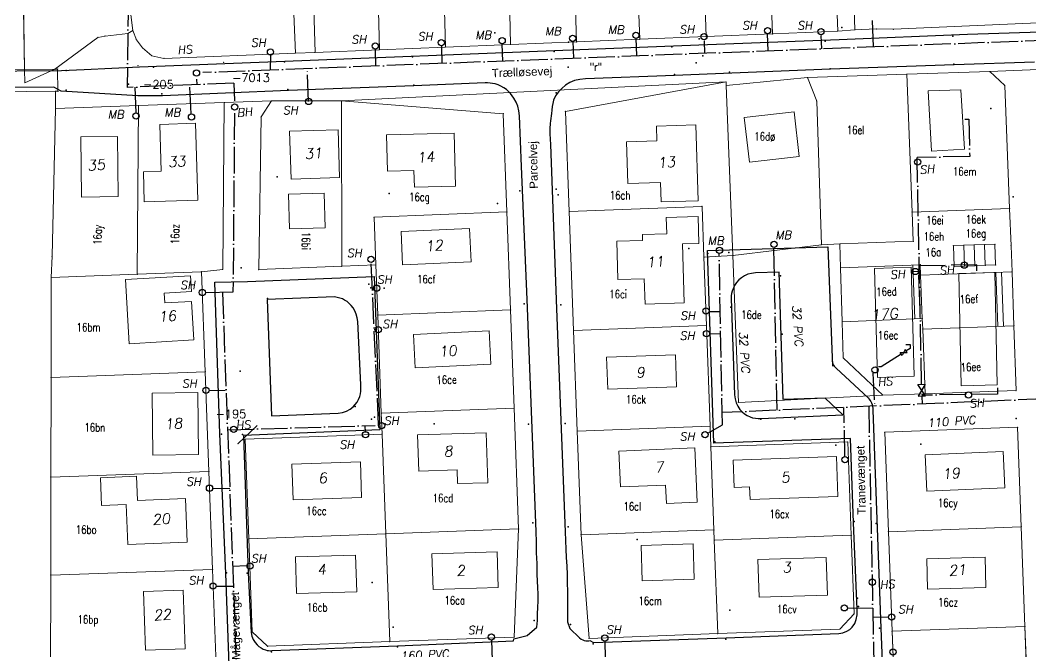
# Model space of a CAD drawing. Header units: millimetres. Extents: x 672113 to 680957, y 6130092 to 6137781.
# Drawn here: x 674181.8 to 674425.1, y 6132867.2 to 6133019.2 of the extents above; entities that cross this region are included whole.
import ezdxf

# ---------------------------------------------------------------- set-up
doc = ezdxf.new("R2010")
doc.units = ezdxf.units.MM
doc.header["$LTSCALE"] = 0.5
doc.linetypes.add('VVS3', pattern=[16, 12.8, -1.6, 0, -1.6])
for name, color, linetype, lineweight in [('bygning', 1, 'Continuous', 5), ('FREDSKOV', 1, 'Continuous', 5), ('FRSKOV_L', 1, 'Continuous', 5), ('MILJOE', 1, 'Continuous', 5), ('OPTAGETVEJ', 1, 'Continuous', 5), ('skel', 142, 'Continuous', 5), ('SKELKREDS', 1, 'Continuous', 5), ('SKELPKT', 1, 'Continuous', 5)]:
    doc.layers.add(name, color=color, linetype=linetype, lineweight=lineweight)
for name, color, linetype, lineweight, plot in [('FIKS_PILE', 9, 'Continuous', 5, False), ('FIKS_TEKST', 6, 'Continuous', 5, False), ('FIKSPUNKT', 1, 'Continuous', 5, False)]:
    doc.layers.add(name, color=color, linetype=linetype, lineweight=lineweight, plot=plot)
for name, color, linetype in [('Husnr', 3, 'Continuous'), ('MATRNR', 12, 'Continuous'), ('Spildevand', 2, 'Continuous'), ('TF_V_---_Stikledning', 150, 'VVS3'), ('TF_V_---_Stophane', 3, 'Continuous'), ('TF_V_---_Tekst', 1, 'Continuous'), ('Vej', 7, 'Continuous'), ('Vejnavn', 9, 'Continuous')]:
    doc.layers.add(name, color=color, linetype=linetype)
doc.styles.add('Ariel', font='arial.ttf')
doc.styles.add('ROMANS', font='ROMANS')
doc.styles.get("Standard").update_dxf_attribs({"font": 'romans.shx', "width": 0.75})

# ---------------------------------------------------------------- blocks, each defined once
blk = doc.blocks.new('270554_270554.DWG_FMEBLOCK9')
at = {"layer": 'MILJOE', "color": 7}
blk.add_lwpolyline([(56.43, 210.45), (42.83, 209.9), (46.45, 206.53), (47.62, 176.92), (47.97, 167.96), (48.19, 161.69), (48.64, 148.7), (49.18, 133.07), (27.27, 132.34), (17.07, 132), (-17.69, 130.22), (-19.03, 165.61), (-26.01, 165.19), (-25.41, 148.74), (-24.53, 124.51), (-24.35, 119.51), (8.63, 120.74), (9.46, 98.26), (10.16, 79.33), (6.74, 75.65), (-22.69, 74.56), (-53.68, 73.41), (-55.59, 98.35), (-56.52, 123.32), (-57.39, 147.56), (-58.46, 176.19), (-59.36, 200.32), (-20.66, 207.41), (-113.31, 202.83), (-74.35, 199.73), (-73.47, 176.1), (-72.59, 152.52), (-71.73, 128.82), (-70.66, 99.79), (-71.7, 73.74), (-101.68, 72.63), (-131.11, 71.54), (-134.79, 74.96), (-135.62, 97.38), (-136.51, 121.36), (-103.53, 122.58), (-103.71, 127.64), (-104.58, 151.26), (-105.04, 163.34), (-113.24, 163.02), (-133.23, 162.23), (-132.67, 198.99), (-130.18, 202.85), (-141.55, 202.44), (-141.91, 162.27), (-147.03, 161.69), (-146.13, 137.62), (-145.23, 113.59), (-144.36, 90.02), (-143.51, 67.04)], dxfattribs=at)
blk.add_lwpolyline([(43.78, -0.28), (38.82, -21.7), (7.16, -14.42), (12.11, 7), (17.29, 29.4), (20.17, 52.15), (19.32, 75.12), (18.44, 99.09), (17.55, 123.07), (49.53, 124.25), (50.42, 100.28), (51.3, 76.31), (52.25, 50.34), (48.96, 22.12)], close=True, dxfattribs=at)
blk = doc.blocks.new('270554_270554.DWG_FMEBLOCK63')
at = {"layer": 'FIKS_PILE', "color": 6}
blk.add_line((2.29, 2.16), (-2.29, -2.16), dxfattribs=at)

msp = doc.modelspace()

# ---------------------------------------------------------------- linework, layer by layer
at = {"layer": 'bygning'}
for points in [[(674401.25, 6132987.72, 39.12), (674409.15, 6132988.17, 38.99), (674408.33, 6133002.49, 38.96), (674400.41, 6133002.23, 38.96)], [(674368.13, 6132997.21, 41.25), (674356.11, 6132995.79, 40.6), (674357.39, 6132985.02, 40.65), (674369.4, 6132986.45, 41.3)], [(674223.98, 6132994.41, 37.81), (674215.38, 6132994.15, 37.78), (674215.71, 6132982.87, 37.79), (674211.42, 6132982.75, 37.78), (674211.64, 6132975.52, 37.77), (674224.53, 6132975.9, 37.82)], [(674247.01, 6132980.97, 38.04), (674258.69, 6132981.36, 38.05), (674258.31, 6132992.88, 38.04), (674246.63, 6132992.5, 38.03)], [(674286.6, 6132979.31, 38.38), (674286.26, 6132992.05, 38.42), (674270, 6132991.61, 38.49), (674270.24, 6132982.87, 38.49), (674276.6, 6132983.04, 38.55), (674276.71, 6132979.05, 38.5)], [(674344.45, 6132994.04, 38.58), (674335.01, 6132993.74, 38.58), (674335.12, 6132990.16, 38.58), (674327.76, 6132989.92, 38.58), (674328.07, 6132979.88, 38.59), (674335.96, 6132980.13, 38.59), (674336.11, 6132975.47, 38.59), (674345.03, 6132975.75, 38.6)], [(674205.2, 6132991.27, 37.36), (674196.37, 6132991.18, 37.79), (674196.51, 6132976.66, 37.75), (674205.34, 6132976.75, 37.81)], [(674246.35, 6132977.32, 38.07), (674246.6, 6132968.99, 38.08), (674255.21, 6132969.26, 38.08), (674254.95, 6132977.58, 38.1)], [(674325.42, 6132966, 38.7), (674325.72, 6132956.77, 38.68), (674332.07, 6132956.97, 38.76), (674332.27, 6132950.88, 38.77), (674341.69, 6132951.17, 38.77), (674341.24, 6132965.36, 38.76), (674345.23, 6132965.49, 38.76), (674345.03, 6132971.96, 38.76), (674337.37, 6132971.71, 38.75), (674337.49, 6132967.83, 38.73), (674331.6, 6132967.64, 38.73), (674331.64, 6132966.2, 38.73)], [(674290.35, 6132961.03, 38.84), (674290, 6132969.1, 38.75), (674273.5, 6132968.4, 38.72), (674273.84, 6132960.33, 38.83)], [(674387.51, 6132959.48, 39.95), (674388.27, 6132933.23, 39.95), (674397.07, 6132933.49, 39.95), (674396.32, 6132959.74, 39.95)], [(674407.79, 6132958.27, 40.05), (674408.42, 6132931.23, 40.05), (674417.08, 6132931.43, 40), (674416.45, 6132958.47, 40)], [(674223.58, 6132942.24, 37.85), (674223.05, 6132951.53, 37.48), (674216.56, 6132951.16, 37.48), (674216.43, 6132953.54, 37.48), (674222.98, 6132953.91, 37.48), (674222.76, 6132957.72, 37.45), (674207.15, 6132956.83, 37.34), (674208.03, 6132941.35, 37.84)], [(674294.71, 6132944.43, 37.59), (674276.49, 6132943.56, 38.01), (674276.87, 6132935.53, 38.02), (674295.09, 6132936.4, 38.03)], [(674322.98, 6132938.09, 38.41), (674323.26, 6132930.36, 38.49), (674339.83, 6132930.94, 38.5), (674339.55, 6132938.68, 38.5)], [(674213.74, 6132914.5, 37.02), (674224.72, 6132914.65, 37.1), (674224.51, 6132929.59, 37.09), (674213.53, 6132929.43, 37.08)], [(674277.46, 6132919.36, 37.96), (674277.74, 6132910.67, 39.15), (674286.96, 6132910.96, 39.16), (674287.06, 6132907.64, 39.16), (674294.37, 6132907.87, 39.17), (674293.99, 6132919.88, 37.97)], [(674325.96, 6132915.5, 38.97), (674326.32, 6132906.84, 39.01), (674337.21, 6132907.3, 39.01), (674337.4, 6132902.87, 38.97), (674344.83, 6132903.18, 38.97), (674344.27, 6132916.27, 38.96)], [(674353.5, 6132913.33, 39.51), (674353.73, 6132906.74, 40.96), (674357.44, 6132906.87, 41.35), (674357.55, 6132903.81, 39.52), (674378.66, 6132904.54, 39.53), (674378.32, 6132914.2, 39.53)], [(674400.14, 6132905.82, 40.24), (674418.87, 6132906.66, 40.26), (674418.48, 6132915.42, 40.25), (674399.75, 6132914.58, 40.24)], [(674263.98, 6132904.3, 38.32), (674263.7, 6132912.88, 38.32), (674247.21, 6132912.34, 38.31), (674247.5, 6132903.76, 38.31)], [(674222.01, 6132893.58, 37.14), (674221.56, 6132904.1, 37.03), (674210.04, 6132903.61, 37.02), (674209.79, 6132909.41, 37.02), (674201.06, 6132909.04, 36.99), (674201.34, 6132902.39, 36.94), (674207.27, 6132902.65, 37.13), (674207.68, 6132892.97, 37.13)], [(674331.29, 6132892.75, 39.41), (674331.57, 6132884.22, 39.42), (674344.11, 6132884.63, 39.42), (674343.84, 6132893.16, 39.42)], [(674262.8, 6132881.6, 38.11), (674262.55, 6132890.43, 38.31), (674248.06, 6132890.02, 38.3), (674248.32, 6132881.19, 38.26)], [(674281.19, 6132882.13, 38.61), (674296.89, 6132882.61, 38.65), (674296.63, 6132891.24, 38.64), (674280.92, 6132890.76, 38.63)], [(674359.71, 6132880.33, 39.34), (674376.18, 6132880.82, 39.37), (674375.9, 6132889.88, 39.47), (674359.45, 6132889.39, 39.53)], [(674400.29, 6132882.27, 40.26), (674414.32, 6132882.64, 41), (674414.13, 6132889.92, 41.02), (674400.09, 6132889.55, 41.01)], [(674221.01, 6132881.98, 36.97), (674211.47, 6132881.66, 36.96), (674211.94, 6132867.53, 36.98), (674221.49, 6132867.85, 36.98)]]:
    msp.add_polyline3d(points, close=True, dxfattribs=at)
at = {"layer": 'FIKSPUNKT', "color": 6}
for p in [(674230.78, 6133009.11), (674210.11, 6133008.29), (674234.22, 6132917.26)]:
    msp.add_point(p, dxfattribs=at)
at = {"layer": 'FREDSKOV', "color": 7}
msp.add_lwpolyline([(674181.21, 6133103.41), (674182.8, 6133007.36), (674182.85, 6133004.16), (674190.13, 6133007.44), (674200.48, 6133015.09), (674202.21, 6133015.42), (674207.65, 6133016.01), (674208.87, 6133016.76), (674208.43, 6133020.51), (674206.51, 6133072.59), (674205.12, 6133098.05), (674202.91, 6133126.64), (674216.3, 6133227.92), (674209.31, 6133396.02), (674209.1, 6133397.45), (674202.12, 6133444.95), (674197.33, 6133477.51), (674187.05, 6133495.1), (674169.48, 6133526.02)], dxfattribs=at)
at = {"layer": 'FRSKOV_L', "color": 64, "true_color": 0x5fa000}
for p, q in [((674181.21, 6133103.41), (674182.8, 6133007.36)), ((674208.87, 6133016.76), (674208.43, 6133020.51)), ((674207.65, 6133016.01), (674208.87, 6133016.76)), ((674190.13, 6133007.44), (674200.48, 6133015.09)), ((674200.48, 6133015.09), (674202.21, 6133015.42)), ((674202.21, 6133015.42), (674207.65, 6133016.01)), ((674182.8, 6133007.36), (674182.85, 6133004.16)), ((674182.85, 6133004.16), (674190.13, 6133007.44))]:
    msp.add_line(p, q, dxfattribs=at)
at = {"layer": 'MATRNR', "color": 5}
msp.add_point((674270.65, 6132977.5), dxfattribs=at)
at = {"layer": 'OPTAGETVEJ', "color": 8}
for p, q in [((674157.68, 6133007.07), (674182.8, 6133007.36)), ((674182.8, 6133007.36), (674190.13, 6133007.44)), ((674158.77, 6133001.76), (674190.24, 6133002.12)), ((674397.21, 6132947.31), (674396.71, 6132960.3)), ((674398.61, 6132957.85), (674398.11, 6132957.83)), ((674417.24, 6132945.53), (674416.76, 6132958.51)), ((674418.54, 6132945.58), (674418.06, 6132958.56)), ((674398.11, 6132957.83), (674398.51, 6132947.36))]:
    msp.add_line(p, q, dxfattribs=at)
at = {"layer": 'skel', "color": 40}
for p, q in [((674248.03, 6133011.31), (674245.43, 6133073.83)), ((674381.11, 6133060.12), (674382.81, 6133016.95)), ((674329.43, 6133058.04), (674330.96, 6133014.64)), ((674345.43, 6133058.67), (674346.96, 6133015.28)), ((674361.42, 6133059.31), (674362.96, 6133015.93)), ((674377.12, 6133059.96), (674378.65, 6133016.6)), ((674267.22, 6133055.52), (674268.28, 6133012.13)), ((674283.11, 6133056.16), (674284.17, 6133012.76)), ((674298.8, 6133056.8), (674299.87, 6133013.39)), ((674314.23, 6133057.43), (674315.77, 6133014.03)), ((674252.78, 6133011.5), (674251.41, 6133054.86)), ((674208.87, 6133016.76), (674208.43, 6133020.51)), ((674392.06, 6133017.08), (674435.28, 6133018.97)), ((674207.65, 6133016.01), (674208.87, 6133016.76)), ((674209.76, 6133014.54), (674208.87, 6133016.76)), ((674378.65, 6133016.6), (674362.96, 6133015.93)), ((674378.65, 6133016.6), (674382.81, 6133016.95)), ((674382.81, 6133016.95), (674387.92, 6133017.13)), ((674387.92, 6133017.13), (674392.06, 6133017.08)), ((674190.13, 6133007.44), (674200.48, 6133015.09)), ((674200.48, 6133015.09), (674202.21, 6133015.42)), ((674202.21, 6133015.42), (674207.65, 6133016.01)), ((674211.18, 6133012.59), (674209.76, 6133014.54)), ((674315.77, 6133014.03), (674299.87, 6133013.39)), ((674330.96, 6133014.64), (674315.77, 6133014.03)), ((674346.96, 6133015.28), (674330.96, 6133014.64)), ((674362.96, 6133015.93), (674346.96, 6133015.28)), ((674213.46, 6133010.68), (674211.18, 6133012.59)), ((674252.78, 6133011.5), (674248.03, 6133011.31)), ((674268.28, 6133012.13), (674252.78, 6133011.5)), ((674284.17, 6133012.76), (674268.28, 6133012.13)), ((674299.87, 6133013.39), (674284.17, 6133012.76)), ((674216.39, 6133010.04), (674213.46, 6133010.68)), ((674248.03, 6133011.31), (674216.39, 6133010.04)), ((674190.78, 6133007.45), (674190.13, 6133007.44)), ((674190.84, 6133002.12), (674190.78, 6133007.45)), ((674415.27, 6133006.87), (674395.27, 6133006.21)), ((674428.86, 6133007.42), (674415.27, 6133006.87)), ((674418.89, 6133003.5), (674415.27, 6133006.87)), ((674259.13, 6132999.81), (674351.78, 6133004.38)), ((674313.08, 6132997.29), (674351.78, 6133004.38)), ((674351.81, 6133003.52), (674351.78, 6133004.38)), ((674371.35, 6133005.43), (674351.81, 6133003.52)), ((674395.27, 6133006.21), (674371.35, 6133005.43)), ((674373.59, 6132999.75), (674371.35, 6133005.43)), ((674395.27, 6133006.21), (674396.57, 6132973.03)), ((674190.29, 6132997.99), (674190.24, 6133002.12)), ((674190.24, 6133002.12), (674190.84, 6133002.12)), ((674353.41, 6132962.58), (674351.81, 6133003.52)), ((674420.06, 6132973.89), (674418.89, 6133003.5)), ((674230.89, 6132999.41), (674210.23, 6132998.67)), ((674230.53, 6132959.24), (674230.89, 6132999.41)), ((674242.26, 6132999.82), (674230.89, 6132999.41)), ((674242.26, 6132999.82), (674239.77, 6132995.96)), ((674259.13, 6132999.81), (674242.26, 6132999.82)), ((674259.13, 6132999.81), (674298.09, 6132996.7)), ((674259.2, 6132959.99), (674259.13, 6132999.81)), ((674374.73, 6132965.18), (674373.59, 6132999.75)), ((674189.45, 6132962.41), (674190.29, 6132997.99)), ((674210.23, 6132998.67), (674190.29, 6132997.99)), ((674209.93, 6132958.07), (674210.23, 6132998.67)), ((674313.08, 6132997.29), (674313.98, 6132973.16)), ((674239.77, 6132995.96), (674239.21, 6132959.2)), ((674298.09, 6132996.7), (674298.97, 6132973.07)), ((674266.97, 6132971.81), (674298.97, 6132973.07)), ((674298.97, 6132973.07), (674299.85, 6132949.49)), ((674345.97, 6132974.42), (674313.98, 6132973.16)), ((674313.98, 6132973.16), (674315.05, 6132944.53)), ((674345.97, 6132974.42), (674346.43, 6132962.16)), ((674420.06, 6132973.89), (674396.57, 6132973.03)), ((674396.57, 6132973.03), (674396.85, 6132966.01)), ((674420.41, 6132964.93), (674420.06, 6132973.89)), ((674267.4, 6132960.32), (674266.97, 6132971.81)), ((674353.41, 6132962.58), (674374.73, 6132965.18)), ((674374.73, 6132965.18), (674379.18, 6132965.37)), ((674396.85, 6132966.01), (674379.18, 6132965.37)), ((674379.18, 6132965.37), (674379.35, 6132959.63)), ((674411.51, 6132965.13), (674414.01, 6132965.22)), ((674414.01, 6132965.22), (674416.51, 6132965.31)), ((674414.01, 6132965.22), (674414.19, 6132960.22)), ((674416.69, 6132960.31), (674416.51, 6132965.31)), ((674406.51, 6132964.94), (674409.01, 6132965.03)), ((674406.7, 6132959.95), (674406.51, 6132964.94)), ((674409.01, 6132965.03), (674411.51, 6132965.13)), ((674409.2, 6132960.04), (674409.01, 6132965.03)), ((674411.7, 6132960.13), (674411.51, 6132965.13)), ((674420.63, 6132958.66), (674420.41, 6132964.93)), ((674189.24, 6132957.3), (674189.45, 6132962.41)), ((674267.4, 6132960.32), (674259.2, 6132959.99)), ((674267.86, 6132948.23), (674267.4, 6132960.32)), ((674346.43, 6132962.16), (674353.41, 6132962.58)), ((674346.43, 6132962.16), (674347.03, 6132945.71)), ((674353.41, 6132962.58), (674354.75, 6132927.19)), ((674379.35, 6132959.63), (674398.51, 6132960.37)), ((674398.61, 6132957.85), (674398.51, 6132960.37)), ((674416.69, 6132960.31), (674414.19, 6132960.22)), ((674189.24, 6132957.3), (674209.93, 6132958.07)), ((674209.93, 6132958.07), (674225.41, 6132958.66)), ((674225.41, 6132958.66), (674230.53, 6132959.24)), ((674225.41, 6132958.66), (674226.31, 6132934.59)), ((674259.2, 6132959.99), (674239.21, 6132959.2)), ((674379.35, 6132959.63), (674379.73, 6132946.64)), ((674398.61, 6132957.85), (674420.63, 6132958.66)), ((674399.01, 6132947.38), (674398.61, 6132957.85)), ((674409.2, 6132960.04), (674406.7, 6132959.95)), ((674411.7, 6132960.13), (674409.2, 6132960.04)), ((674414.19, 6132960.22), (674411.7, 6132960.13)), ((674421.08, 6132945.67), (674420.63, 6132958.66)), ((674189.24, 6132957.3), (674189.19, 6132933.22)), ((674267.86, 6132948.23), (674299.85, 6132949.49)), ((674267.86, 6132948.23), (674268.73, 6132924.61)), ((674299.85, 6132949.49), (674300.71, 6132925.79)), ((674315.05, 6132944.53), (674347.03, 6132945.71)), ((674347.03, 6132945.71), (674347.9, 6132921.48)), ((674379.73, 6132946.64), (674399.01, 6132947.38)), ((674379.73, 6132946.64), (674379.99, 6132937.93)), ((674399.01, 6132947.38), (674399.11, 6132944.86)), ((674315.05, 6132944.53), (674315.92, 6132920.29)), ((674399.11, 6132944.86), (674421.08, 6132945.67)), ((674399.11, 6132944.86), (674399.71, 6132929.31)), ((674421.62, 6132930.04), (674421.08, 6132945.67)), ((674379.99, 6132937.93), (674389.51, 6132928.97)), ((674189.19, 6132933.22), (674226.31, 6132934.59)), ((674226.31, 6132934.59), (674227.21, 6132910.56)), ((674189.19, 6132933.22), (674189.13, 6132909.21)), ((674354.75, 6132927.19), (674389.51, 6132928.97)), ((674389.51, 6132928.97), (674399.71, 6132929.31)), ((674399.71, 6132929.31), (674421.62, 6132930.04)), ((674268.73, 6132924.61), (674300.71, 6132925.79)), ((674268.73, 6132924.61), (674268.91, 6132919.56)), ((674300.71, 6132925.79), (674301.78, 6132896.76)), ((674347.9, 6132921.48), (674315.92, 6132920.29)), ((674347.9, 6132921.48), (674348.09, 6132916.48)), ((674235.93, 6132918.33), (674268.91, 6132919.56)), ((674268.91, 6132919.56), (674269.8, 6132895.57)), ((674315.92, 6132920.29), (674316.84, 6132895.32)), ((674389.99, 6132920.04), (674421.97, 6132921.23)), ((674390.88, 6132896.06), (674389.99, 6132920.04)), ((674421.97, 6132921.23), (674422.86, 6132897.25)), ((674236.82, 6132894.35), (674235.93, 6132918.33)), ((674348.09, 6132916.48), (674381.07, 6132917.71)), ((674348.09, 6132916.48), (674348.83, 6132896.5)), ((674381.07, 6132917.71), (674381.9, 6132895.23)), ((674189.13, 6132909.21), (674189.1, 6132885.61)), ((674189.13, 6132909.21), (674227.21, 6132910.56)), ((674227.21, 6132910.56), (674228.08, 6132886.99)), ((674390.88, 6132896.06), (674422.86, 6132897.25)), ((674422.86, 6132897.25), (674423.74, 6132873.28)), ((674269.8, 6132895.57), (674236.82, 6132894.35)), ((674301.78, 6132896.76), (674269.8, 6132895.57)), ((674269.8, 6132895.57), (674270.76, 6132869.6)), ((674301.78, 6132896.76), (674300.74, 6132870.71)), ((674316.84, 6132895.32), (674348.83, 6132896.5)), ((674316.84, 6132895.32), (674318.76, 6132870.38)), ((674348.83, 6132896.5), (674348.92, 6132894.01)), ((674381.9, 6132895.23), (674348.92, 6132894.01)), ((674381.9, 6132895.23), (674382.6, 6132876.3)), ((674391.76, 6132872.09), (674390.88, 6132896.06)), ((674237.65, 6132871.93), (674236.82, 6132894.35)), ((674348.92, 6132894.01), (674349.75, 6132871.53)), ((674189.1, 6132885.61), (674189.05, 6132862.6)), ((674189.1, 6132885.61), (674228.08, 6132886.99)), ((674228.08, 6132886.99), (674228.93, 6132864.01)), ((674382.6, 6132876.3), (674379.18, 6132872.62)), ((674391.76, 6132872.09), (674423.74, 6132873.28)), ((674423.74, 6132873.28), (674424.69, 6132847.32)), ((674241.33, 6132868.51), (674237.65, 6132871.93)), ((674300.74, 6132870.71), (674270.76, 6132869.6)), ((674318.76, 6132870.38), (674349.75, 6132871.53)), ((674379.18, 6132872.62), (674349.75, 6132871.53)), ((674392.61, 6132849.12), (674391.76, 6132872.09)), ((674270.76, 6132869.6), (674241.33, 6132868.51))]:
    msp.add_line(p, q, dxfattribs=at)
at = {"layer": 'SKELKREDS', "color": 250, "true_color": 0x333333}
for p in [(674208.87, 6133016.76), (674378.65, 6133016.6), (674209.76, 6133014.54), (674315.77, 6133014.03), (674330.96, 6133014.64), (674346.96, 6133015.28), (674362.96, 6133015.93), (674211.18, 6133012.59), (674252.78, 6133011.5), (674268.28, 6133012.13), (674284.17, 6133012.76), (674299.87, 6133013.39), (674213.46, 6133010.68), (674216.39, 6133010.04), (674248.03, 6133011.31), (674415.27, 6133006.87), (674351.78, 6133004.38), (674371.35, 6133005.43), (674395.27, 6133006.21), (674351.81, 6133003.52), (674418.89, 6133003.5), (674259.13, 6132999.81), (674373.59, 6132999.75), (674313.08, 6132997.29), (674298.09, 6132996.7), (674298.97, 6132973.07), (674313.98, 6132973.16), (674345.97, 6132974.42), (674396.57, 6132973.03), (674420.06, 6132973.89), (674266.97, 6132971.81), (674374.73, 6132965.18), (674379.18, 6132965.37), (674396.85, 6132966.01), (674414.01, 6132965.22), (674416.51, 6132965.31), (674406.51, 6132964.94), (674409.01, 6132965.03), (674411.51, 6132965.13), (674420.41, 6132964.93), (674267.4, 6132960.32), (674398.51, 6132960.37), (674416.69, 6132960.31), (674225.41, 6132958.66), (674239.21, 6132959.2), (674259.2, 6132959.99), (674379.35, 6132959.63), (674398.61, 6132957.85), (674406.7, 6132959.95), (674409.2, 6132960.04), (674411.7, 6132960.13), (674414.19, 6132960.22), (674420.63, 6132958.66), (674189.24, 6132957.3), (674267.86, 6132948.23), (674299.85, 6132949.49), (674347.03, 6132945.71), (674379.73, 6132946.64), (674399.01, 6132947.38), (674315.05, 6132944.53), (674399.11, 6132944.86), (674421.08, 6132945.67), (674379.99, 6132937.93), (674226.31, 6132934.59), (674189.19, 6132933.22), (674389.51, 6132928.97), (674399.71, 6132929.31), (674421.62, 6132930.04), (674354.75, 6132927.19), (674268.73, 6132924.61), (674300.71, 6132925.79), (674347.9, 6132921.48), (674268.91, 6132919.56), (674315.92, 6132920.29), (674389.99, 6132920.04), (674421.97, 6132921.23), (674235.93, 6132918.33), (674348.09, 6132916.48), (674381.07, 6132917.71), (674189.13, 6132909.21), (674227.21, 6132910.56), (674422.86, 6132897.25), (674269.8, 6132895.57), (674301.78, 6132896.76), (674316.84, 6132895.32), (674348.83, 6132896.5), (674381.9, 6132895.23), (674390.88, 6132896.06), (674236.82, 6132894.35), (674348.92, 6132894.01), (674189.1, 6132885.61), (674228.08, 6132886.99), (674382.6, 6132876.3), (674423.74, 6132873.28), (674237.65, 6132871.93), (674300.74, 6132870.71), (674318.76, 6132870.38), (674349.75, 6132871.53), (674379.18, 6132872.62), (674391.76, 6132872.09), (674241.33, 6132868.51), (674270.76, 6132869.6)]:
    msp.add_point(p, dxfattribs=at)
at = {"layer": 'SKELPKT', "color": 253, "true_color": 0x999999}
for p in [(674382.81, 6133016.95), (674387.92, 6133017.13), (674392.06, 6133017.08), (674230.89, 6132999.41), (674242.26, 6132999.82), (674190.29, 6132997.99), (674210.23, 6132998.67), (674239.77, 6132995.96), (674189.45, 6132962.41), (674346.43, 6132962.16), (674353.41, 6132962.58), (674209.93, 6132958.07), (674230.53, 6132959.24)]:
    msp.add_point(p, dxfattribs=at)
at = {"layer": 'SKELPKT', "color": 250, "true_color": 0x333333}
for p in [(674200.48, 6133015.09), (674202.21, 6133015.42), (674207.65, 6133016.01), (674190.13, 6133007.44), (674190.78, 6133007.45), (674190.24, 6133002.12), (674190.84, 6133002.12)]:
    msp.add_point(p, dxfattribs=at)
at = {"layer": 'Spildevand'}
for p in [(674379.61, 6133017.45), (674296.07, 6133016.23), (674313.78, 6133013.93), (674345.25, 6133014.73), (674375.63, 6133014.21), (674406.41, 6133015.37), (674310.36, 6133011.74), (674338.69, 6133012.86), (674245.43, 6133009.18), (674276.21, 6133010.4), (674344.59, 6133008.96), (674346.19, 6133010.65), (674192.82, 6133007.1), (674213.88, 6133007.95), (674313.76, 6133007.95), (674352.57, 6133006.73), (674376.87, 6133007.56), (674406.64, 6133008.68), (674239.02, 6133004.74), (674339.35, 6133006.18), (674192.86, 6133002.39), (674207.85, 6133003.81), (674246.24, 6133002.53), (674276.59, 6133003.63), (674310.85, 6133001.76), (674215.89, 6133001.48), (674415.51, 6132997.95), (674302.07, 6132978.17), (674310.87, 6132978.55), (674311.33, 6132977.2), (674420.89, 6132976.7), (674342.82, 6132964.28), (674347.37, 6132963.03), (674352.42, 6132963.32), (674235, 6132959.65), (674265.69, 6132955.7), (674364.9, 6132957.7), (674266.23, 6132954.77), (674269.41, 6132954.72), (674241.3, 6132952.24), (674303.13, 6132950.94), (674311.94, 6132950.71), (674352.87, 6132950.17), (674365.27, 6132943.61), (674234.72, 6132934.75), (674262.46, 6132926.26), (674234.37, 6132922.87), (674266.37, 6132923.15), (674267.09, 6132923.62), (674281.46, 6132922.06), (674304.18, 6132921.97), (674312.99, 6132922.14), (674360.14, 6132923.15), (674368.32, 6132923.23), (674421.6, 6132923.36), (674230.2, 6132919.55), (674235.26, 6132919.51), (674349.03, 6132917.68), (674378.21, 6132916.88), (674398.66, 6132917.15), (674305.23, 6132898.22), (674313.76, 6132897.23), (674382.62, 6132898.53), (674387.87, 6132898.02), (674330.38, 6132894.18), (674231.43, 6132886.19), (674236.44, 6132886.07), (674266.52, 6132883.87), (674383.41, 6132880.06), (674383.64, 6132878.03), (674305.54, 6132874.67), (674314.32, 6132873.72), (674388.7, 6132872.82), (674272.6, 6132868.32), (674319.76, 6132869.06), (674351.69, 6132870.22), (674242.3, 6132867.16)]:
    msp.add_point(p, dxfattribs=at)
at = {"layer": 'TF_V_---_Stikledning'}
for p, q in [((674208.51, 6133072.7), (674207.51, 6133003.06)), ((674386.94, 6133019.16), (674387.18, 6133012.8)), ((674314.85, 6133014.16), (674315.01, 6133010.03)), ((674330.04, 6133014.86), (674330.2, 6133010.71)), ((674346.48, 6133014.31), (674346.6, 6133011.24)), ((674361.64, 6133015.96), (674361.79, 6133011.83)), ((674374.6, 6133015.56), (674374.72, 6133012.38)), ((674267.26, 6133012.28), (674267.35, 6133008.21)), ((674283.19, 6133013.1), (674283.34, 6133008.82)), ((674297.78, 6133013.45), (674297.94, 6133009.38)), ((674242.03, 6133010.84), (674241.98, 6133007.24)), ((674251.21, 6132999.66), (674250.9, 6133007.57)), ((674233.24, 6133004.09), (674207.51, 6133003.06)), ((674233.24, 6133004.09), (674233.33, 6132999.82)), ((674209.67, 6132996.92), (674209.42, 6133003.14)), ((674222.97, 6132996.7), (674222.61, 6133003.67)), ((674233.38, 6132996.82), (674233, 6132953.74)), ((674409.26, 6132995.42), (674410.25, 6132995.44)), ((674410.25, 6132995.44), (674410.43, 6132986.44)), ((674410.43, 6132986.44), (674397.78, 6132986.19)), ((674398.85, 6132931.57), (674397.78, 6132986.19)), ((674350.9, 6132921.82), (674350.09, 6132963.1)), ((674364.04, 6132925.33), (674363.27, 6132964.53)), ((674268.07, 6132921.82), (674266.27, 6132960.91)), ((674412.15, 6132960.35), (674405.97, 6132960.23)), ((674412.18, 6132958.85), (674412.15, 6132960.35)), ((674396.35, 6132958.74), (674398.29, 6132958.83)), ((674404.56, 6132960.2), (674398.38, 6132960.08)), ((674233, 6132953.77), (674226.39, 6132953.61)), ((674230.46, 6132953.71), (674235.55, 6132817.09)), ((674266.83, 6132954.75), (674266.55, 6132954.74)), ((674347.72, 6132949.07), (674350.36, 6132949.12)), ((674267.19, 6132944.71), (674267.02, 6132944.71)), ((674347.79, 6132943.75), (674350.47, 6132943.81)), ((674395.06, 6132941.17), (674396.06, 6132941.19)), ((674396.06, 6132941.19), (674396.08, 6132940.19)), ((674393.95, 6132938.84), (674389.12, 6132935.76)), ((674396.08, 6132940.19), (674395.15, 6132939.6)), ((674387.07, 6132934.22), (674387.53, 6132926.34)), ((674389.12, 6132935.76), (674388.48, 6132935.74)), ((674227.27, 6132930.07), (674231.14, 6132930.14)), ((674398.88, 6132928.73), (674398.99, 6132926.82)), ((674409.58, 6132929.08), (674398.91, 6132928.96)), ((674417.17, 6132929.23), (674411, 6132929.11)), ((674417.15, 6132930.73), (674417.17, 6132929.23)), ((674428.49, 6132928.08), (674350.84, 6132924.77)), ((674386.12, 6132926.28), (674387.88, 6132836.88)), ((674380.38, 6132914.15), (674380.14, 6132926.02)), ((674231.68, 6132920.6), (674267.23, 6132921.67)), ((674264.89, 6132920.13), (674264.86, 6132921.55)), ((674347.34, 6132919.84), (674350.9, 6132921.82)), ((674228.1, 6132906.49), (674232.21, 6132906.53)), ((674236.34, 6132887.82), (674232.91, 6132887.69)), ((674228.98, 6132882.94), (674233.09, 6132882.98)), ((674381.04, 6132877.66), (674387.08, 6132877.78)), ((674390.85, 6132875.46), (674387.02, 6132875.39)), ((674295.27, 6132869.96), (674295.41, 6132865.02)), ((674322.59, 6132869.75), (674322.68, 6132865.64))]:
    msp.add_line(p, q, dxfattribs=at)
for points in [[(674652.07, 6133020.66), (674608.28, 6133021.28), (674608.28, 6133021.28), (674225.72, 6133006.61)], [(674224.25, 6133005.05), (674224.28, 6133003.73)]]:
    msp.add_lwpolyline(points, dxfattribs=at)
for points in [[(674393.72, 6132939.2), (674395.39, 6132939.23), (674394.92, 6132939.97), (674394.19, 6132938.47)], [(674399.7, 6132931.59), (674398.01, 6132928.72), (674399.76, 6132928.75), (674397.95, 6132931.55)]]:
    msp.add_lwpolyline(points, close=True, dxfattribs=at)
at = {"layer": 'TF_V_---_Stophane'}
for centre in [(674330.04, 6133015.61), (674361.75, 6133016.7), (674374.65, 6133016.46), (674283.16, 6133013.85), (674297.84, 6133014.31), (674314.79, 6133014.9), (674346.46, 6133015.26), (674242.03, 6133011.59), (674267.26, 6133013.03), (674224.22, 6133006.55), (674251.21, 6132999.66), (674209.67, 6132996.17), (674233.41, 6132998.34), (674223.01, 6132995.95), (674397.88, 6132985.1), (674363.31, 6132965.29), (674350.17, 6132963.84), (674266.27, 6132961.66), (674409.16, 6132960.25), (674397.37, 6132958.73), (674267.61, 6132954.72), (674225.6, 6132953.67), (674346.9, 6132949.21), (674267.99, 6132944.73), (674347.04, 6132943.75), (674387.65, 6132935.04), (674226.48, 6132930.09), (674410.14, 6132929.01), (674233.18, 6132920.7), (674268.84, 6132921.61), (674264.92, 6132919.41), (674346.7, 6132919.44), (674380.39, 6132913.4), (674227.35, 6132906.56), (674237.09, 6132887.82), (674228.22, 6132882.99), (674386.99, 6132883.93), (674380.25, 6132877.73), (674391.63, 6132875.55), (674295.24, 6132870.71), (674322.57, 6132870.5, 39.42), (674391.95, 6132867.09)]:
    msp.add_circle(centre, 0.75, dxfattribs=at)
at = {"layer": 'Vej', "linetype": 'Continuous'}
for points in [[(674210.51, 6133008.02), (674245.52, 6133009.35), (674310.41, 6133011.91), (674345.23, 6133013.31), (674378.99, 6133014.57), (674409.91, 6133015.9), (674437.52, 6133016.79), (674473.98, 6133018.2), (674489.76, 6133018.83)], [(674426.07, 6133009.17), (674406.69, 6133008.49), (674376.87, 6133007.42), (674339.31, 6133005.96), (674317.9, 6133005.14)], [(674153.45, 6133006.63), (674156.39, 6133006.71), (674170.2, 6133006.93), (674191.71, 6133007.14), (674197.19, 6133007.35), (674210.51, 6133008.02)], [(674293.71, 6133004.16), (674276.59, 6133003.47), (674246.39, 6133002.29), (674215.99, 6133001), (674210.12, 6133001.01), (674191.61, 6133002.18), (674189.86, 6133003.13)], [(674302.05, 6132996.25), (674301.88, 6132997.4), (674301.57, 6132998.5), (674301.17, 6132999.51), (674300.67, 6133000.46), (674300.27, 6133001.04), (674299.83, 6133001.6), (674299.33, 6133002.1), (674298.84, 6133002.54), (674298.21, 6133002.98), (674297.53, 6133003.35), (674296.85, 6133003.65), (674296.12, 6133003.88), (674295.54, 6133004), (674294.96, 6133004.1), (674294.34, 6133004.14), (674293.71, 6133004.16)], [(674317.9, 6133005.14), (674316.51, 6133004.98), (674315.26, 6133004.69), (674314.12, 6133004.21), (674313.07, 6133003.57), (674312.17, 6133002.83), (674311.37, 6133001.98), (674310.72, 6133001.03), (674310.21, 6133000.01), (674310.03, 6132999.22), (674309.85, 6132998.44), (674309.77, 6132997.61), (674309.69, 6132996.81), (674309.61, 6132996.22), (674309.52, 6132995.6), (674309.44, 6132995.01), (674309.4, 6132994.39), (674309.33, 6132993.13), (674309.31, 6132991.87), (674309.38, 6132990.61), (674309.45, 6132989.33)], [(674189.86, 6133003.13), (674171.48, 6133003.01), (674156.61, 6133002.88), (674155.02, 6133002.75), (674136.91, 6133001)], [(674305.99, 6132896.09), (674304.98, 6132923), (674303.88, 6132952.02), (674302.53, 6132984.05), (674302.05, 6132996.25)], [(674309.45, 6132989.33), (674310.95, 6132949.75), (674313.02, 6132896.01)], [(674381.74, 6132918.53), (674348.79, 6132917.38), (674347.26, 6132963.76), (674376.29, 6132964.63), (674377.36, 6132935.93)], [(674358.87, 6132958.41), (674357.91, 6132958.28), (674357, 6132958.05), (674356.18, 6132957.71), (674355.47, 6132957.24), (674354.81, 6132956.7), (674354.29, 6132956.04), (674353.82, 6132955.34), (674353.45, 6132954.58), (674353.22, 6132954.01), (674353.09, 6132953.42), (674353.01, 6132952.83), (674352.97, 6132952.21)], [(674365.53, 6132927.91), (674364.54, 6132958.55), (674358.87, 6132958.41)], [(674237.68, 6132857.24), (674238.58, 6132833.43), (674239.38, 6132814.85), (674264.09, 6132808.99), (674258.73, 6132785.19), (674227.07, 6132792.37), (674233.77, 6132818.92), (674232.88, 6132841.84), (674231.25, 6132885.97), (674229.81, 6132919.62), (674228.62, 6132956.12), (674236.51, 6132956.3), (674267, 6132957.49), (674268.35, 6132920.62), (674235.5, 6132919.2), (674236.68, 6132886.15), (674237.35, 6132871.78)], [(674257.42, 6132952.59), (674241.26, 6132951.97), (674242.29, 6132923.97)], [(674263.07, 6132946.67), (674262.91, 6132947.58), (674262.7, 6132948.46), (674262.35, 6132949.23), (674261.95, 6132949.97), (674261.5, 6132950.52), (674261.01, 6132951.02), (674260.48, 6132951.47), (674259.89, 6132951.86), (674259.36, 6132952.14), (674258.73, 6132952.34), (674258.1, 6132952.49), (674257.42, 6132952.59)], [(674352.97, 6132952.21), (674353.81, 6132929.02)], [(674263.76, 6132931.41), (674263.07, 6132946.67)], [(674377.3, 6132937.52), (674377.3, 6132937.23), (674377.36, 6132936.96), (674377.41, 6132936.72), (674377.51, 6132936.48), (674377.61, 6132936.19), (674377.81, 6132935.92), (674378.01, 6132935.69), (674378.25, 6132935.48)], [(674378.28, 6132935.48), (674385.98, 6132928.29)], [(674258.31, 6132924.58), (674259.41, 6132924.78), (674260.37, 6132925.12), (674261.22, 6132925.57), (674261.98, 6132926.17), (674262.45, 6132926.69), (674262.88, 6132927.29), (674263.25, 6132927.91), (674263.52, 6132928.59), (674263.7, 6132929.24), (674263.83, 6132929.94), (674263.82, 6132930.66), (674263.76, 6132931.41)], [(674353.81, 6132929.02), (674353.93, 6132928.03), (674354.19, 6132927.1), (674354.59, 6132926.28), (674355.08, 6132925.51), (674355.62, 6132924.96), (674356.21, 6132924.49), (674356.85, 6132924.07), (674357.53, 6132923.74), (674358.16, 6132923.53), (674358.83, 6132923.39), (674359.51, 6132923.32), (674360.18, 6132923.31)], [(674360.18, 6132923.31), (674379.85, 6132924.18), (674375.63, 6132928.22), (674365.53, 6132927.91)], [(674385.98, 6132928.29), (674386.22, 6132928.02), (674386.42, 6132927.71), (674386.62, 6132927.42), (674386.77, 6132927.07), (674386.93, 6132926.67), (674387.03, 6132926.25), (674387.09, 6132925.82), (674387.14, 6132925.36)], [(674242.29, 6132923.97), (674258.31, 6132924.58)], [(674387.14, 6132925.36), (674389.04, 6132872.88), (674389.52, 6132860.91)], [(674383.32, 6132877.41), (674382.48, 6132898.18), (674381.74, 6132918.53)], [(674306.15, 6132873.1), (674306.31, 6132874.69), (674306.38, 6132876.27), (674306.44, 6132877.85), (674306.51, 6132879.43), (674306.48, 6132881.01), (674306.45, 6132882.62), (674306.37, 6132884.2), (674306.29, 6132885.81), (674306.24, 6132888.38), (674306.14, 6132890.95), (674306.09, 6132893.52), (674305.99, 6132896.09)], [(674313.02, 6132896.01), (674313.11, 6132893.95), (674313.2, 6132891.89), (674313.28, 6132889.83), (674313.37, 6132887.77), (674313.46, 6132885.76), (674313.5, 6132883.72), (674313.54, 6132881.72), (674313.58, 6132879.71), (674313.61, 6132878.37), (674313.58, 6132877.05), (674313.61, 6132875.71), (674313.59, 6132874.4)], [(674378.91, 6132871.53), (674379.92, 6132871.76), (674380.82, 6132872.1), (674381.54, 6132872.55), (674382.15, 6132873.12), (674382.76, 6132873.94), (674383.13, 6132874.94), (674383.35, 6132876.09), (674383.32, 6132877.41)], [(674242.34, 6132867.43), (674272.64, 6132868.56), (674300.59, 6132869.81), (674300.67, 6132870.29), (674303.88, 6132871.05), (674306.15, 6132873.1)], [(674313.59, 6132874.4), (674314.1, 6132872.75), (674316.5, 6132870.49)], [(674237.35, 6132871.78), (674237.56, 6132870.9), (674237.86, 6132870.1), (674238.31, 6132869.41), (674238.8, 6132868.81), (674239.24, 6132868.41), (674239.78, 6132868.08), (674240.31, 6132867.79), (674240.85, 6132867.59), (674241.24, 6132867.49), (674241.57, 6132867.44), (674241.96, 6132867.42), (674242.34, 6132867.43)], [(674316.5, 6132870.49), (674316.85, 6132870.2), (674317.24, 6132870), (674317.62, 6132869.87), (674318.01, 6132869.77), (674318.25, 6132869.78), (674318.49, 6132869.78), (674318.73, 6132869.81), (674318.97, 6132869.87)], [(674318.97, 6132869.87), (674319.8, 6132869.41), (674351.78, 6132870.49), (674378.91, 6132871.53)]]:
    msp.add_lwpolyline(points, dxfattribs=at)
at = {"layer": 'Vejnavn', "color": 1}
for p in [(674243.62, 6132981.55), (674296.74, 6132975.09), (674352.66, 6132877.15), (674271.59, 6132873.09)]:
    msp.add_point(p, dxfattribs=at)

# ---------------------------------------------------------------- block references
at = {"layer": 'FIKS_PILE', "color": 6}
msp.add_blockref('270554_270554.DWG_FMEBLOCK63', (674236.55, 6132919.48), dxfattribs=at)
at = {"layer": 'MILJOE', "color": 7}
msp.add_blockref('270554_270554.DWG_FMEBLOCK9', (674372.44, 6132796.97), dxfattribs=at)

# ---------------------------------------------------------------- texts
at = {"layer": 'FIKS_TEKST'}
for s, p in [('-205', (674211.37, 6133002.78)), ('-7013', (674232.81, 6133004.38)), ('-195', (674228.84, 6132923.43))]:
    msp.add_text(s, height=2, dxfattribs=at).set_placement(p)
at = {"layer": 'Husnr', "style": 'ROMANS', "oblique": 10}
for s, p in [('31', (674250.3, 6132985.76)), ('14', (674277.36, 6132984.87)), ('35', (674198, 6132982.97)), ('33', (674217.41, 6132983.82)), ('13', (674335.32, 6132983.64)), ('12', (674279.38, 6132963.58)), ('11', (674332.64, 6132959.67)), ('16', (674215.11, 6132946.59)), ('17G', (674386.75, 6132946.99)), ('10', (674282.7, 6132938.19)), ('9', (674330.14, 6132933.12)), ('18', (674216.6, 6132920.69)), ('8', (674283.84, 6132914.12)), ('7', (674334.66, 6132910.3)), ('6', (674253.6, 6132907.69)), ('5', (674365.02, 6132907.84)), ('19', (674403.9, 6132908.71)), ('20', (674213.65, 6132897.72)), ('4', (674253.35, 6132885.64)), ('2', (674286.87, 6132885.4)), ('3', (674365.35, 6132886.2)), ('21', (674405.41, 6132885.46)), ('22', (674213.92, 6132874.7))]:
    msp.add_text(s, height=2.5, rotation=3.9, dxfattribs=at).set_placement(p)
at = {"layer": 'MATRNR', "width": 0.75}
for s, p in [('"r"', (674318.96, 6133007.01)), ('16dø', (674358.58, 6132990.24, 41.3)), ('16el', (674380.83, 6132991.8)), ('16em', (674406.41, 6132981.83)), ('16cg', (674275.43, 6132975.68)), ('16ch', (674323.77, 6132976.08)), ('16ei', (674399.93, 6132970.08)), ('16ek', (674409.51, 6132970.29)), ('16eh', (674399.34, 6132966.18)), ('16eg', (674409.45, 6132966.92)), ('16cf', (674277.34, 6132955.88)), ('16ci', (674323.65, 6132952.28)), ('16de', (674355.39, 6132947.32)), ('16bm', (674195.37, 6132944.3)), ('16ec', (674388.36, 6132942.38)), ('16ck', (674327.67, 6132926.94, -38.48)), ('16bn', (674197.23, 6132920.17)), ('16cd', (674281.11, 6132903.17)), ('16cc', (674250.68, 6132900.09)), ('16cl', (674327.05, 6132901.16)), ('16cy', (674402.77, 6132902.02)), ('16cx', (674362.2, 6132899.34)), ('16bo', (674195.15, 6132895.58)), ('16ca', (674283.94, 6132878.54)), ('16cm', (674330.67, 6132878.41)), ('16cz', (674402.82, 6132878.08)), ('16cb', (674250.82, 6132876.85)), ('16cv', (674364.01, 6132876.43)), ('16bp', (674195.59, 6132873.94))]:
    msp.add_text(s, height=2, dxfattribs=at).set_placement(p)
for s, rotation, p in [('16ay', 89, (674201.34, 6132965.13)), ('16az', 90, (674220.07, 6132965.29)), ('16bi', 270, (674249.62, 6132968.25)), ('16a', 2, (674399.82, 6132962.31)), ('16ed', 2, (674387.96, 6132952.79)), ('16ef', 2, (674408.07, 6132951.02)), ('16ee', 2, (674408.31, 6132934.65)), ('16ce', 2, (674282.05, 6132931.59))]:
    msp.add_text(s, height=2, rotation=rotation, dxfattribs=at).set_placement(p)
at = {"layer": 'TF_V_---_Tekst', "style": 'ROMANS', "oblique": 10}
for s, p in [('SH', (674355.62, 6133017)), ('SH', (674368.92, 6133016.98)), ('SH', (674277.5, 6133014.33)), ('MB', (674291.36, 6133014.7, -46.76)), ('MB', (674308.15, 6133015.6, -46.76)), ('MB', (674323.3, 6133015.93, -46.76)), ('SH', (674340.51, 6133016.01)), ('SH', (674237.3, 6133012.85)), ('SH', (674261.52, 6133013.61)), ('MB', (674202.87, 6132995.54, -46.76)), ('MB', (674216.48, 6132996.04, -46.76)), ('SH', (674245.02, 6132996.57)), ('MB', (674363.61, 6132966.54)), ('MB', (674347.34, 6132965.12)), ('SH', (674260.44, 6132962.18)), ('SH', (674220.29, 6132954.47)), ('SH', (674267.68, 6132955.8)), ('SH', (674340.72, 6132947.1)), ('SH', (674268.98, 6132945.08)), ('SH', (674340.59, 6132942.28)), ('SH', (674220.72, 6132930.76)), ('SH', (674269.35, 6132921.81)), ('SH', (674340.59, 6132918)), ('SH', (674258.64, 6132916.05)), ('SH', (674221.71, 6132907.15)), ('SH', (674237.35, 6132888.63)), ('SH', (674222.3, 6132883.35)), ('SH', (674393.18, 6132876.41)), ('SH', (674289.54, 6132871.38)), ('SH', (674322.87, 6132871.48))]:
    msp.add_text(s, height=2, dxfattribs=at).set_placement(p)
for s, rotation, p in [('HS', 3.8744, (674219.69, 6133011.05)), ('BH', 3.8744, (674234.01, 6132995.95)), ('SH', 3.8744, (674398.4, 6132982.22)), ('SH', 3.8744, (674391.32, 6132956.93)), ('SH', 3.8744, (674403.17, 6132957.97)), ('32 PVC', 273.8744, (674367.7, 6132950.56)), ('32 PVC', 273.8744, (674354.84, 6132944.21)), ('HS', 3.8744, (674388.35, 6132931.13)), ('SH', 3.8744, (674410.39, 6132925.9)), ('110 PVC', 3.8744, (674400.28, 6132921.25)), ('HS', 3.8744, (674233.74, 6132920.66)), ('HS', 3.8744, (674388.85, 6132882.26)), ('160 PVC', 2.676, (674273.39, 6132865.16))]:
    msp.add_text(s, height=2, rotation=rotation, dxfattribs=at).set_placement(p)
at = {"layer": 'Vejnavn', "style": 'Ariel'}
for s, rotation, p in [('Trælløsevej', 2.125, (674295.36, 6133005.49)), ('Parcelvej', 91.125, (674306.44, 6132978.66)), ('Tranevænget', 91.125, (674385.41, 6132900.19)), ('Mågevænget', 91.125, (674234.78, 6132865.24))]:
    msp.add_text(s, height=2, rotation=rotation, dxfattribs=at).set_placement(p)

doc.saveas('drawing.dxf')
